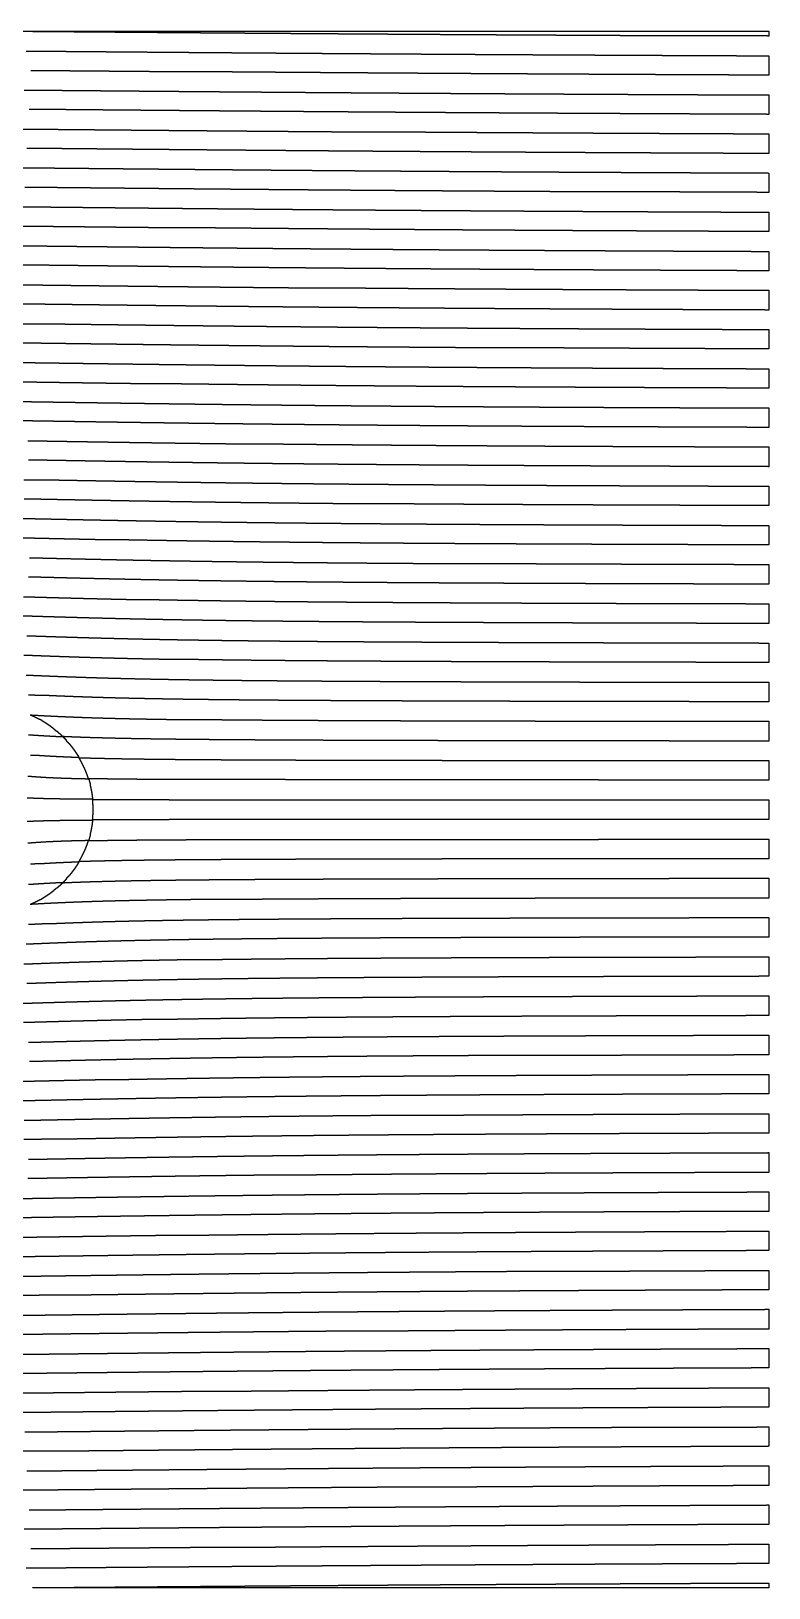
# Model space of a CAD drawing. Extents: x 600 to 5400, y 600 to 5400.
# Drawn here: x 3126 to 5400, y 600 to 5400 of the extents above; entities that cross this region are included whole.
import ezdxf

# ---------------------------------------------------------------- set-up
doc = ezdxf.new("R2010")
doc.units = 0
doc.layers.add('LG_11_W500_ZP600_INV_LG', color=5, linetype='CONTINUOUS')

msp = doc.modelspace()

# ---------------------------------------------------------------- linework, layer by layer
at = {"layer": 'LG_11_W500_ZP600_INV_LG'}
for points in [[(3006, 5400), (5400, 5400), (5400, 5384), (5396, 5384), (5396, 5385), (5158, 5385), (5158, 5386), (4942, 5386), (4942, 5387), (4743, 5387), (4743, 5388), (4559, 5388), (4559, 5389), (4387, 5389), (4387, 5390), (4225, 5390), (4225, 5391), (4072, 5391), (4072, 5392), (3925, 5392), (3925, 5393), (3784, 5393), (3784, 5394), (3648, 5394), (3648, 5395), (3515, 5395), (3515, 5396), (3385, 5396), (3385, 5397), (3258, 5397), (3258, 5398), (3131, 5398), (3131, 5399), (3006, 5399)], [(3110, 5338), (3233, 5338), (3233, 5337), (3357, 5337), (3357, 5336), (3483, 5336), (3483, 5335), (3612, 5335), (3612, 5334), (3744, 5334), (3744, 5333), (3881, 5333), (3881, 5332), (4023, 5332), (4023, 5331), (4172, 5331), (4172, 5330), (4328, 5330), (4328, 5329), (4494, 5329), (4494, 5328), (4672, 5328), (4672, 5327), (4863, 5327), (4863, 5326), (5071, 5326), (5071, 5325), (5300, 5325), (5300, 5324), (5400, 5324), (5400, 5264), (5276, 5264), (5276, 5265), (5050, 5265), (5050, 5266), (4845, 5266), (4845, 5267), (4656, 5267), (4656, 5268), (4481, 5268), (4481, 5269), (4318, 5269), (4318, 5270), (4164, 5270), (4164, 5271), (4018, 5271), (4018, 5272), (3879, 5272), (3879, 5273), (3745, 5273), (3745, 5274), (3616, 5274), (3616, 5275), (3490, 5275), (3490, 5276), (3366, 5276), (3366, 5277), (3245, 5277), (3245, 5278), (3125, 5278)], [(3104, 5218), (3221, 5218), (3221, 5217), (3339, 5217), (3339, 5216), (3459, 5216), (3459, 5215), (3581, 5215), (3581, 5214), (3706, 5214), (3706, 5213), (3836, 5213), (3836, 5212), (3971, 5212), (3971, 5211), (4112, 5211), (4112, 5210), (4260, 5210), (4260, 5209), (4418, 5209), (4418, 5208), (4586, 5208), (4586, 5207), (4768, 5207), (4768, 5206), (4965, 5206), (4965, 5205), (5181, 5205), (5181, 5204), (5400, 5204), (5400, 5143), (5393, 5143), (5393, 5144), (5156, 5144), (5156, 5145), (4942, 5145), (4942, 5146), (4748, 5146), (4748, 5147), (4569, 5147), (4569, 5148), (4403, 5148), (4403, 5149), (4249, 5149), (4249, 5150), (4103, 5150), (4103, 5151), (3965, 5151), (3965, 5152), (3833, 5152), (3833, 5153), (3706, 5153), (3706, 5154), (3583, 5154), (3583, 5155), (3464, 5155), (3464, 5156), (3347, 5156), (3347, 5157), (3232, 5157), (3232, 5158), (3119, 5158)], [(3099, 5098), (3209, 5098), (3209, 5097), (3321, 5097), (3321, 5096), (3434, 5096), (3434, 5095), (3550, 5095), (3550, 5094), (3668, 5094), (3668, 5093), (3791, 5093), (3791, 5092), (3918, 5092), (3918, 5091), (4052, 5091), (4052, 5090), (4192, 5090), (4192, 5089), (4341, 5089), (4341, 5088), (4500, 5088), (4500, 5087), (4672, 5087), (4672, 5086), (4858, 5086), (4858, 5085), (5063, 5085), (5063, 5084), (5290, 5084), (5290, 5083), (5400, 5083), (5400, 5023), (5259, 5023), (5259, 5024), (5035, 5024), (5035, 5025), (4834, 5025), (4834, 5026), (4650, 5026), (4650, 5027), (4482, 5027), (4482, 5028), (4325, 5028), (4325, 5029), (4179, 5029), (4179, 5030), (4042, 5030), (4042, 5031), (3911, 5031), (3911, 5032), (3787, 5032), (3787, 5033), (3667, 5033), (3667, 5034), (3551, 5034), (3551, 5035), (3438, 5035), (3438, 5036), (3328, 5036), (3328, 5037), (3220, 5037), (3220, 5038), (3112, 5038)], [(3094, 4978), (3198, 4978), (3198, 4977), (3303, 4977), (3303, 4976), (3409, 4976), (3409, 4975), (3518, 4975), (3518, 4974), (3630, 4974), (3630, 4973), (3746, 4973), (3746, 4972), (3866, 4972), (3866, 4971), (3992, 4971), (3992, 4970), (4124, 4970), (4124, 4969), (4264, 4969), (4264, 4968), (4414, 4968), (4414, 4967), (4576, 4967), (4576, 4966), (4752, 4966), (4752, 4965), (4945, 4965), (4945, 4964), (5158, 4964), (5158, 4963), (5398, 4963), (5398, 4962), (5400, 4962), (5400, 4902), (5363, 4902), (5363, 4903), (5126, 4903), (5126, 4904), (4915, 4904), (4915, 4905), (4725, 4905), (4725, 4906), (4553, 4906), (4553, 4907), (4394, 4907), (4394, 4908), (4247, 4908), (4247, 4909), (4110, 4909), (4110, 4910), (3980, 4910), (3980, 4911), (3858, 4911), (3858, 4912), (3740, 4912), (3740, 4913), (3628, 4913), (3628, 4914), (3519, 4914), (3519, 4915), (3413, 4915), (3413, 4916), (3309, 4916), (3309, 4917), (3207, 4917), (3207, 4918), (3106, 4918)], [(3088, 4858), (3186, 4858), (3186, 4857), (3285, 4857), (3285, 4856), (3385, 4856), (3385, 4855), (3487, 4855), (3487, 4854), (3592, 4854), (3592, 4853), (3701, 4853), (3701, 4852), (3813, 4852), (3813, 4851), (3931, 4851), (3931, 4850), (4056, 4850), (4056, 4849), (4187, 4849), (4187, 4848), (4328, 4848), (4328, 4847), (4480, 4847), (4480, 4846), (4645, 4846), (4645, 4845), (4826, 4845), (4826, 4844), (5027, 4844), (5027, 4843), (5252, 4843), (5252, 4842), (5400, 4842), (5400, 4782), (5214, 4782), (5214, 4783), (4992, 4783), (4992, 4784), (4795, 4784), (4795, 4785), (4617, 4785), (4617, 4786), (4455, 4786), (4455, 4787), (4307, 4787), (4307, 4788), (4169, 4788), (4169, 4789), (4040, 4789), (4040, 4790), (3919, 4790), (3919, 4791), (3804, 4791), (3804, 4792), (3694, 4792), (3694, 4793), (3589, 4793), (3589, 4794), (3487, 4794), (3487, 4795), (3387, 4795), (3387, 4796), (3290, 4796), (3290, 4797), (3194, 4797), (3194, 4798), (3099, 4798)], [(3083, 4738), (3174, 4738), (3174, 4737), (3266, 4737), (3266, 4736), (3360, 4736), (3360, 4735), (3456, 4735), (3456, 4734), (3554, 4734), (3554, 4733), (3655, 4733), (3655, 4732), (3761, 4732), (3761, 4731), (3871, 4731), (3871, 4730), (3987, 4730), (3987, 4729), (4111, 4729), (4111, 4728), (4242, 4728), (4242, 4727), (4384, 4727), (4384, 4726), (4538, 4726), (4538, 4725), (4708, 4725), (4708, 4724), (4895, 4724), (4895, 4723), (5106, 4723), (5106, 4722), (5345, 4722), (5345, 4721), (5400, 4721), (5400, 4661), (5301, 4661), (5301, 4662), (5066, 4662), (5066, 4663), (4859, 4663), (4859, 4664), (4675, 4664), (4675, 4665), (4509, 4665), (4509, 4666), (4358, 4666), (4358, 4667), (4219, 4667), (4219, 4668), (4091, 4668), (4091, 4669), (3971, 4669), (3971, 4670), (3858, 4670), (3858, 4671), (3750, 4671), (3750, 4672), (3648, 4672), (3648, 4673), (3549, 4673), (3549, 4674), (3454, 4674), (3454, 4675), (3361, 4675), (3361, 4676), (3271, 4676), (3271, 4677), (3181, 4677), (3181, 4678), (3093, 4678)], [(3077, 4618), (3162, 4618), (3162, 4617), (3248, 4617), (3248, 4616), (3335, 4616), (3335, 4615), (3424, 4615), (3424, 4614), (3516, 4614), (3516, 4613), (3610, 4613), (3610, 4612), (3708, 4612), (3708, 4611), (3811, 4611), (3811, 4610), (3919, 4610), (3919, 4609), (4034, 4609), (4034, 4608), (4156, 4608), (4156, 4607), (4288, 4607), (4288, 4606), (4432, 4606), (4432, 4605), (4589, 4605), (4589, 4604), (4764, 4604), (4764, 4603), (4960, 4603), (4960, 4602), (5182, 4602), (5182, 4601), (5400, 4601), (5400, 4540), (5388, 4540), (5388, 4541), (5135, 4541), (5135, 4542), (4917, 4542), (4917, 4543), (4725, 4543), (4725, 4544), (4554, 4544), (4554, 4545), (4400, 4545), (4400, 4546), (4260, 4546), (4260, 4547), (4132, 4547), (4132, 4548), (4013, 4548), (4013, 4549), (3901, 4549), (3901, 4550), (3796, 4550), (3796, 4551), (3697, 4551), (3697, 4552), (3602, 4552), (3602, 4553), (3510, 4553), (3510, 4554), (3422, 4554), (3422, 4555), (3336, 4555), (3336, 4556), (3252, 4556), (3252, 4557), (3169, 4557), (3169, 4558), (3087, 4558)], [(3072, 4498), (3150, 4498), (3150, 4497), (3230, 4497), (3230, 4496), (3311, 4496), (3311, 4495), (3393, 4495), (3393, 4494), (3478, 4494), (3478, 4493), (3565, 4493), (3565, 4492), (3656, 4492), (3656, 4491), (3751, 4491), (3751, 4490), (3851, 4490), (3851, 4489), (3957, 4489), (3957, 4488), (4070, 4488), (4070, 4487), (4192, 4487), (4192, 4486), (4325, 4486), (4325, 4485), (4471, 4485), (4471, 4484), (4632, 4484), (4632, 4483), (4813, 4483), (4813, 4482), (5019, 4482), (5019, 4481), (5256, 4481), (5256, 4480), (5400, 4480), (5400, 4420), (5203, 4420), (5203, 4421), (4970, 4421), (4970, 4422), (4768, 4422), (4768, 4423), (4591, 4423), (4591, 4424), (4434, 4424), (4434, 4425), (4292, 4425), (4292, 4426), (4163, 4426), (4163, 4427), (4044, 4427), (4044, 4428), (3934, 4428), (3934, 4429), (3832, 4429), (3832, 4430), (3735, 4430), (3735, 4431), (3643, 4431), (3643, 4432), (3555, 4432), (3555, 4433), (3471, 4433), (3471, 4434), (3389, 4434), (3389, 4435), (3310, 4435), (3310, 4436), (3232, 4436), (3232, 4437), (3156, 4437), (3156, 4438), (3080, 4438)], [(3066, 4378), (3138, 4378), (3138, 4377), (3212, 4377), (3212, 4376), (3286, 4376), (3286, 4375), (3362, 4375), (3362, 4374), (3439, 4374), (3439, 4373), (3520, 4373), (3520, 4372), (3603, 4372), (3603, 4371), (3691, 4371), (3691, 4370), (3783, 4370), (3783, 4369), (3880, 4369), (3880, 4368), (3984, 4368), (3984, 4367), (4096, 4367), (4096, 4366), (4218, 4366), (4218, 4365), (4352, 4365), (4352, 4364), (4500, 4364), (4500, 4363), (4667, 4363), (4667, 4362), (4856, 4362), (4856, 4361), (5074, 4361), (5074, 4360), (5330, 4360), (5330, 4359), (5400, 4359), (5400, 4299), (5268, 4299), (5268, 4300), (5017, 4300), (5017, 4301), (4804, 4301), (4804, 4302), (4619, 4302), (4619, 4303), (4457, 4303), (4457, 4304), (4313, 4304), (4313, 4305), (4183, 4305), (4183, 4306), (4065, 4306), (4065, 4307), (3957, 4307), (3957, 4308), (3856, 4308), (3856, 4309), (3762, 4309), (3762, 4310), (3673, 4310), (3673, 4311), (3589, 4311), (3589, 4312), (3509, 4312), (3509, 4313), (3432, 4313), (3432, 4314), (3357, 4314), (3357, 4315), (3284, 4315), (3284, 4316), (3213, 4316), (3213, 4317), (3143, 4317), (3143, 4318), (3074, 4318)], [(3060, 4258), (3127, 4258), (3127, 4257), (3193, 4257), (3193, 4256), (3261, 4256), (3261, 4255), (3330, 4255), (3330, 4254), (3401, 4254), (3401, 4253), (3475, 4253), (3475, 4252), (3551, 4252), (3551, 4251), (3630, 4251), (3630, 4250), (3714, 4250), (3714, 4249), (3803, 4249), (3803, 4248), (3898, 4248), (3898, 4247), (4000, 4247), (4000, 4246), (4112, 4246), (4112, 4245), (4234, 4245), (4234, 4244), (4369, 4244), (4369, 4243), (4520, 4243), (4520, 4242), (4693, 4242), (4693, 4241), (4891, 4241), (4891, 4240), (5125, 4240), (5125, 4239), (5400, 4239), (5400, 4178), (5332, 4178), (5332, 4179), (5059, 4179), (5059, 4180), (4831, 4180), (4831, 4181), (4638, 4181), (4638, 4182), (4471, 4182), (4471, 4183), (4324, 4183), (4324, 4184), (4193, 4184), (4193, 4185), (4075, 4185), (4075, 4186), (3968, 4186), (3968, 4187), (3869, 4187), (3869, 4188), (3778, 4188), (3778, 4189), (3692, 4189), (3692, 4190), (3612, 4190), (3612, 4191), (3536, 4191), (3536, 4192), (3463, 4192), (3463, 4193), (3392, 4193), (3392, 4194), (3325, 4194), (3325, 4195), (3259, 4195), (3259, 4196), (3194, 4196), (3194, 4197), (3130, 4197), (3130, 4198), (3067, 4198)], [(3115, 4137), (3175, 4137), (3175, 4136), (3236, 4136), (3236, 4135), (3299, 4135), (3299, 4134), (3363, 4134), (3363, 4133), (3429, 4133), (3429, 4132), (3498, 4132), (3498, 4131), (3570, 4131), (3570, 4130), (3646, 4130), (3646, 4129), (3726, 4129), (3726, 4128), (3812, 4128), (3812, 4127), (3904, 4127), (3904, 4126), (4005, 4126), (4005, 4125), (4115, 4125), (4115, 4124), (4237, 4124), (4237, 4123), (4374, 4123), (4374, 4122), (4530, 4122), (4530, 4121), (4709, 4121), (4709, 4120), (4919, 4120), (4919, 4119), (5171, 4119), (5171, 4118), (5400, 4118), (5400, 4057), (5397, 4057), (5397, 4058), (5095, 4058), (5095, 4059), (4850, 4059), (4850, 4060), (4646, 4060), (4646, 4061), (4472, 4061), (4472, 4062), (4322, 4062), (4322, 4063), (4190, 4063), (4190, 4064), (4072, 4064), (4072, 4065), (3966, 4065), (3966, 4066), (3870, 4066), (3870, 4067), (3782, 4067), (3782, 4068), (3700, 4068), (3700, 4069), (3623, 4069), (3623, 4070), (3550, 4070), (3550, 4071), (3482, 4071), (3482, 4072), (3416, 4072), (3416, 4073), (3353, 4073), (3353, 4074), (3292, 4074), (3292, 4075), (3233, 4075), (3233, 4076), (3175, 4076), (3175, 4077), (3117, 4077)], [(3103, 4017), (3157, 4017), (3157, 4016), (3212, 4016), (3212, 4015), (3267, 4015), (3267, 4014), (3325, 4014), (3325, 4013), (3384, 4013), (3384, 4012), (3445, 4012), (3445, 4011), (3510, 4011), (3510, 4010), (3577, 4010), (3577, 4009), (3649, 4009), (3649, 4008), (3726, 4008), (3726, 4007), (3808, 4007), (3808, 4006), (3898, 4006), (3898, 4005), (3996, 4005), (3996, 4004), (4105, 4004), (4105, 4003), (4227, 4003), (4227, 4002), (4366, 4002), (4366, 4001), (4526, 4001), (4526, 4000), (4714, 4000), (4714, 3999), (4939, 3999), (4939, 3998), (5214, 3998), (5214, 3997), (5400, 3997), (5400, 3937), (5126, 3937), (5126, 3938), (4858, 3938), (4858, 3939), (4641, 3939), (4641, 3940), (4460, 3940), (4460, 3941), (4306, 3941), (4306, 3942), (4173, 3942), (4173, 3943), (4056, 3943), (4056, 3944), (3952, 3944), (3952, 3945), (3858, 3945), (3858, 3946), (3772, 3946), (3772, 3947), (3694, 3947), (3694, 3948), (3621, 3948), (3621, 3949), (3553, 3949), (3553, 3950), (3489, 3950), (3489, 3951), (3428, 3951), (3428, 3952), (3370, 3952), (3370, 3953), (3314, 3953), (3314, 3954), (3260, 3954), (3260, 3955), (3207, 3955), (3207, 3956), (3155, 3956), (3155, 3957), (3104, 3957)], [(3091, 3897), (3138, 3897), (3138, 3896), (3187, 3896), (3187, 3895), (3236, 3895), (3236, 3894), (3286, 3894), (3286, 3893), (3339, 3893), (3339, 3892), (3393, 3892), (3393, 3891), (3449, 3891), (3449, 3890), (3509, 3890), (3509, 3889), (3572, 3889), (3572, 3888), (3639, 3888), (3639, 3887), (3712, 3887), (3712, 3886), (3791, 3886), (3791, 3885), (3877, 3885), (3877, 3884), (3973, 3884), (3973, 3883), (4081, 3883), (4081, 3882), (4203, 3882), (4203, 3881), (4344, 3881), (4344, 3880), (4509, 3880), (4509, 3879), (4706, 3879), (4706, 3878), (4949, 3878), (4949, 3877), (5254, 3877), (5254, 3876), (5400, 3876), (5400, 3816), (5150, 3816), (5150, 3817), (4854, 3817), (4854, 3818), (4621, 3818), (4621, 3819), (4432, 3819), (4432, 3820), (4274, 3820), (4274, 3821), (4140, 3821), (4140, 3822), (4024, 3822), (4024, 3823), (3922, 3823), (3922, 3824), (3831, 3824), (3831, 3825), (3749, 3825), (3749, 3826), (3675, 3826), (3675, 3827), (3606, 3827), (3606, 3828), (3543, 3828), (3543, 3829), (3483, 3829), (3483, 3830), (3427, 3830), (3427, 3831), (3374, 3831), (3374, 3832), (3323, 3832), (3323, 3833), (3275, 3833), (3275, 3834), (3227, 3834), (3227, 3835), (3181, 3835), (3181, 3836), (3136, 3836), (3136, 3837), (3091, 3837)], [(3120, 3776), (3162, 3776), (3162, 3775), (3204, 3775), (3204, 3774), (3248, 3774), (3248, 3773), (3293, 3773), (3293, 3772), (3340, 3772), (3340, 3771), (3389, 3771), (3389, 3770), (3440, 3770), (3440, 3769), (3495, 3769), (3495, 3768), (3553, 3768), (3553, 3767), (3616, 3767), (3616, 3766), (3684, 3766), (3684, 3765), (3759, 3765), (3759, 3764), (3841, 3764), (3841, 3763), (3934, 3763), (3934, 3762), (4039, 3762), (4039, 3761), (4161, 3761), (4161, 3760), (4303, 3760), (4303, 3759), (4474, 3759), (4474, 3758), (4683, 3758), (4683, 3757), (4946, 3757), (4946, 3756), (5292, 3756), (5292, 3755), (5400, 3755), (5400, 3695), (5168, 3695), (5168, 3696), (4835, 3696), (4835, 3697), (4583, 3697), (4583, 3698), (4384, 3698), (4384, 3699), (4223, 3699), (4223, 3700), (4088, 3700), (4088, 3701), (3974, 3701), (3974, 3702), (3875, 3702), (3875, 3703), (3788, 3703), (3788, 3704), (3710, 3704), (3710, 3705), (3641, 3705), (3641, 3706), (3577, 3706), (3577, 3707), (3519, 3707), (3519, 3708), (3464, 3708), (3464, 3709), (3414, 3709), (3414, 3710), (3366, 3710), (3366, 3711), (3320, 3711), (3320, 3712), (3277, 3712), (3277, 3713), (3235, 3713), (3235, 3714), (3195, 3714), (3195, 3715), (3155, 3715), (3155, 3716), (3117, 3716)], [(3102, 3656), (3137, 3656), (3137, 3655), (3173, 3655), (3173, 3654), (3210, 3654), (3210, 3653), (3248, 3653), (3248, 3652), (3287, 3652), (3287, 3651), (3329, 3651), (3329, 3650), (3372, 3650), (3372, 3649), (3418, 3649), (3418, 3648), (3467, 3648), (3467, 3647), (3520, 3647), (3520, 3646), (3577, 3646), (3577, 3645), (3640, 3645), (3640, 3644), (3709, 3644), (3709, 3643), (3787, 3643), (3787, 3642), (3876, 3642), (3876, 3641), (3978, 3641), (3978, 3640), (4098, 3640), (4098, 3639), (4241, 3639), (4241, 3638), (4417, 3638), (4417, 3637), (4638, 3637), (4638, 3636), (4929, 3636), (4929, 3635), (5329, 3635), (5329, 3634), (5400, 3634), (5400, 3574), (5177, 3574), (5177, 3575), (4795, 3575), (4795, 3576), (4520, 3576), (4520, 3577), (4311, 3577), (4311, 3578), (4147, 3578), (4147, 3579), (4013, 3579), (4013, 3580), (3902, 3580), (3902, 3581), (3807, 3581), (3807, 3582), (3726, 3582), (3726, 3583), (3654, 3583), (3654, 3584), (3590, 3584), (3590, 3585), (3532, 3585), (3532, 3586), (3479, 3586), (3479, 3587), (3431, 3587), (3431, 3588), (3386, 3588), (3386, 3589), (3344, 3589), (3344, 3590), (3304, 3590), (3304, 3591), (3267, 3591), (3267, 3592), (3231, 3592), (3231, 3593), (3196, 3593), (3196, 3594), (3162, 3594), (3162, 3595), (3129, 3595), (3129, 3596), (3097, 3596)], [(3112, 3535), (3141, 3535), (3141, 3534), (3171, 3534), (3171, 3533), (3202, 3533), (3202, 3532), (3235, 3532), (3235, 3531), (3268, 3531), (3268, 3530), (3303, 3530), (3303, 3529), (3341, 3529), (3341, 3528), (3381, 3528), (3381, 3527), (3424, 3527), (3424, 3526), (3470, 3526), (3470, 3525), (3521, 3525), (3521, 3524), (3577, 3524), (3577, 3523), (3641, 3523), (3641, 3522), (3713, 3522), (3713, 3521), (3795, 3521), (3795, 3520), (3892, 3520), (3892, 3519), (4008, 3519), (4008, 3518), (4151, 3518), (4151, 3517), (4330, 3517), (4330, 3516), (4566, 3516), (4566, 3515), (4890, 3515), (4890, 3514), (5369, 3514), (5369, 3513), (5400, 3513), (5400, 3453), (5175, 3453), (5175, 3454), (4723, 3454), (4723, 3455), (4421, 3455), (4421, 3456), (4204, 3456), (4204, 3457), (4039, 3457), (4039, 3458), (3909, 3458), (3909, 3459), (3804, 3459), (3804, 3460), (3716, 3460), (3716, 3461), (3641, 3461), (3641, 3462), (3576, 3462), (3576, 3463), (3520, 3463), (3520, 3464), (3469, 3464), (3469, 3465), (3423, 3465), (3423, 3466), (3381, 3466), (3381, 3467), (3343, 3467), (3343, 3468), (3307, 3468), (3307, 3469), (3274, 3469), (3274, 3470), (3243, 3470), (3243, 3471), (3213, 3471), (3213, 3472), (3184, 3472), (3184, 3473), (3156, 3473), (3156, 3474), (3130, 3474), (3130, 3475), (3103, 3475)], [(3110, 3414), (3133, 3414), (3133, 3413), (3157, 3413), (3157, 3412), (3182, 3412), (3182, 3411), (3208, 3411), (3208, 3410), (3235, 3410), (3235, 3409), (3264, 3409), (3264, 3408), (3294, 3408), (3294, 3407), (3327, 3407), (3327, 3406), (3363, 3406), (3363, 3405), (3402, 3405), (3402, 3404), (3445, 3404), (3445, 3403), (3494, 3403), (3494, 3402), (3549, 3402), (3549, 3401), (3612, 3401), (3612, 3400), (3687, 3400), (3687, 3399), (3775, 3399), (3775, 3398), (3884, 3398), (3884, 3397), (4022, 3397), (4022, 3396), (4202, 3396), (4202, 3395), (4450, 3395), (4450, 3394), (4817, 3394), (4817, 3393), (5400, 3393), (5400, 3332), (5154, 3332), (5154, 3333), (4601, 3333), (4601, 3334), (4269, 3334), (4269, 3335), (4048, 3335), (4048, 3336), (3888, 3336), (3888, 3337), (3767, 3337), (3767, 3338), (3672, 3338), (3672, 3339), (3594, 3339), (3594, 3340), (3530, 3340), (3530, 3341), (3475, 3341), (3475, 3342), (3427, 3342), (3427, 3343), (3385, 3343), (3385, 3344), (3348, 3344), (3348, 3345), (3314, 3345), (3314, 3346), (3284, 3346), (3284, 3347), (3255, 3347), (3255, 3348), (3229, 3348), (3229, 3349), (3204, 3349), (3204, 3350), (3181, 3350), (3181, 3351), (3159, 3351), (3159, 3352), (3137, 3352), (3137, 3353), (3117, 3353)], [(3117, 3230), (3132, 3230), (3132, 3229), (3148, 3229), (3148, 3228), (3165, 3228), (3165, 3227), (3183, 3227), (3183, 3226), (3202, 3226), (3202, 3225), (3222, 3225), (3222, 3226), (3221, 3226), (3221, 3227), (3220, 3227), (3220, 3228), (3219, 3228), (3219, 3229), (3218, 3229), (3218, 3230), (3217, 3230), (3217, 3231), (3216, 3231), (3216, 3232), (3215, 3232), (3215, 3233), (3213, 3233), (3213, 3234), (3212, 3234), (3212, 3235), (3211, 3235), (3211, 3236), (3210, 3236), (3210, 3237), (3209, 3237), (3209, 3238), (3208, 3238), (3208, 3239), (3207, 3239), (3207, 3240), (3206, 3240), (3206, 3241), (3204, 3241), (3204, 3242), (3203, 3242), (3203, 3243), (3202, 3243), (3202, 3244), (3201, 3244), (3201, 3245), (3199, 3245), (3199, 3246), (3198, 3246), (3198, 3247), (3197, 3247), (3197, 3248), (3196, 3248), (3196, 3249), (3194, 3249), (3194, 3250), (3193, 3250), (3193, 3251), (3192, 3251), (3192, 3252), (3190, 3252), (3190, 3253), (3189, 3253), (3189, 3254), (3188, 3254), (3188, 3255), (3186, 3255), (3186, 3256), (3185, 3256), (3185, 3257), (3184, 3257), (3184, 3258), (3182, 3258), (3182, 3259), (3181, 3259), (3181, 3260), (3179, 3260), (3179, 3261), (3178, 3261), (3178, 3262), (3176, 3262), (3176, 3263), (3175, 3263), (3175, 3264), (3173, 3264), (3173, 3265), (3172, 3265), (3172, 3266), (3170, 3266), (3170, 3267), (3169, 3267), (3169, 3268), (3167, 3268), (3167, 3269), (3165, 3269), (3165, 3270), (3164, 3270), (3164, 3271), (3162, 3271), (3162, 3272), (3160, 3272), (3160, 3273), (3159, 3273), (3159, 3274), (3157, 3274), (3157, 3275), (3155, 3275), (3155, 3276), (3153, 3276), (3153, 3277), (3152, 3277), (3152, 3278), (3150, 3278), (3150, 3279), (3148, 3279), (3148, 3280), (3146, 3280), (3146, 3281), (3144, 3281), (3144, 3282), (3142, 3282), (3142, 3283), (3140, 3283), (3140, 3284), (3138, 3284), (3138, 3285), (3136, 3285), (3136, 3286), (3134, 3286), (3134, 3287), (3132, 3287), (3132, 3288), (3129, 3288), (3129, 3289), (3127, 3289), (3127, 3290), (3125, 3290)], [(3122, 3292), (3129, 3292), (3129, 3291), (3147, 3291), (3147, 3290), (3166, 3290), (3166, 3289), (3186, 3289), (3186, 3288), (3208, 3288), (3208, 3287), (3231, 3287), (3231, 3286), (3256, 3286), (3256, 3285), (3283, 3285), (3283, 3284), (3313, 3284), (3313, 3283), (3347, 3283), (3347, 3282), (3385, 3282), (3385, 3281), (3429, 3281), (3429, 3280), (3481, 3280), (3481, 3279), (3543, 3279), (3543, 3278), (3618, 3278), (3618, 3277), (3713, 3277), (3713, 3276), (3838, 3276), (3838, 3275), (4010, 3275), (4010, 3274), (4264, 3274), (4264, 3273), (4679, 3273), (4679, 3272), (5400, 3272), (5400, 3211), (5093, 3211), (5093, 3212), (4379, 3212), (4379, 3213), (4026, 3213), (4026, 3214), (3815, 3214), (3815, 3215), (3674, 3215), (3674, 3216), (3572, 3216), (3572, 3217), (3495, 3217), (3495, 3218), (3434, 3218), (3434, 3219), (3385, 3219), (3385, 3220), (3344, 3220), (3344, 3221), (3308, 3221), (3308, 3222), (3278, 3222), (3278, 3223), (3251, 3223), (3251, 3224), (3227, 3224), (3227, 3225), (3223, 3225), (3223, 3224), (3224, 3224), (3224, 3223), (3225, 3223), (3225, 3222), (3226, 3222), (3226, 3221), (3227, 3221), (3227, 3220), (3228, 3220), (3228, 3219), (3229, 3219), (3229, 3218), (3230, 3218), (3230, 3217), (3231, 3217), (3231, 3216), (3232, 3216), (3232, 3215), (3233, 3215), (3233, 3214), (3234, 3214), (3234, 3212), (3235, 3212), (3235, 3211), (3236, 3211), (3236, 3210), (3237, 3210), (3237, 3209), (3238, 3209), (3238, 3208), (3239, 3208), (3239, 3207), (3240, 3207), (3240, 3206), (3241, 3206), (3241, 3205), (3242, 3205), (3242, 3203), (3243, 3203), (3243, 3202), (3244, 3202), (3244, 3201), (3245, 3201), (3245, 3200), (3246, 3200), (3246, 3198), (3247, 3198), (3247, 3197), (3248, 3197), (3248, 3196), (3249, 3196), (3249, 3195), (3250, 3195), (3250, 3193), (3251, 3193), (3251, 3192), (3252, 3192), (3252, 3191), (3253, 3191), (3253, 3189), (3254, 3189), (3254, 3188), (3255, 3188), (3255, 3187), (3256, 3187), (3256, 3185), (3257, 3185), (3257, 3184), (3258, 3184), (3258, 3183), (3259, 3183), (3259, 3181), (3260, 3181), (3260, 3180), (3261, 3180), (3261, 3178), (3262, 3178), (3262, 3177), (3263, 3177), (3263, 3175), (3264, 3175), (3264, 3174), (3265, 3174), (3265, 3172), (3266, 3172), (3266, 3171), (3267, 3171), (3267, 3169), (3268, 3169), (3268, 3168), (3269, 3168), (3269, 3166), (3270, 3166), (3270, 3164), (3271, 3164), (3271, 3163), (3272, 3163), (3272, 3161), (3273, 3161), (3273, 3160), (3250, 3160), (3250, 3161), (3225, 3161), (3225, 3162), (3203, 3162), (3203, 3163), (3184, 3163), (3184, 3164), (3167, 3164), (3167, 3165), (3151, 3165), (3151, 3166), (3137, 3166), (3137, 3167), (3124, 3167)], [(3115, 3103), (3127, 3103), (3127, 3102), (3140, 3102), (3140, 3101), (3155, 3101), (3155, 3100), (3172, 3100), (3172, 3099), (3193, 3099), (3193, 3098), (3218, 3098), (3218, 3097), (3250, 3097), (3250, 3096), (3292, 3096), (3292, 3095), (3302, 3095), (3302, 3094), (3303, 3094), (3303, 3091), (3304, 3091), (3304, 3087), (3305, 3087), (3305, 3084), (3306, 3084), (3306, 3080), (3307, 3080), (3307, 3076), (3308, 3076), (3308, 3072), (3309, 3072), (3309, 3068), (3310, 3068), (3310, 3063), (3311, 3063), (3311, 3058), (3312, 3058), (3312, 3052), (3313, 3052), (3313, 3046), (3314, 3046), (3314, 3038), (3315, 3038), (3315, 3032), (3214, 3032), (3214, 3033), (3164, 3033), (3164, 3034), (3133, 3034), (3133, 3035), (3113, 3035)], [(3113, 2964), (3133, 2964), (3133, 2965), (3164, 2965), (3164, 2966), (3214, 2966), (3214, 2967), (3315, 2967), (3315, 2961), (3314, 2961), (3314, 2953), (3313, 2953), (3313, 2947), (3312, 2947), (3312, 2941), (3311, 2941), (3311, 2936), (3310, 2936), (3310, 2931), (3309, 2931), (3309, 2927), (3308, 2927), (3308, 2923), (3307, 2923), (3307, 2919), (3306, 2919), (3306, 2915), (3305, 2915), (3305, 2912), (3304, 2912), (3304, 2908), (3303, 2908), (3303, 2905), (3302, 2905), (3302, 2904), (3292, 2904), (3292, 2903), (3250, 2903), (3250, 2902), (3218, 2902), (3218, 2901), (3193, 2901), (3193, 2900), (3172, 2900), (3172, 2899), (3155, 2899), (3155, 2898), (3140, 2898), (3140, 2897), (3127, 2897), (3127, 2896), (3115, 2896)], [(3124, 2832), (3137, 2832), (3137, 2833), (3151, 2833), (3151, 2834), (3167, 2834), (3167, 2835), (3184, 2835), (3184, 2836), (3203, 2836), (3203, 2837), (3225, 2837), (3225, 2838), (3250, 2838), (3250, 2839), (3273, 2839), (3273, 2838), (3272, 2838), (3272, 2836), (3271, 2836), (3271, 2835), (3270, 2835), (3270, 2833), (3269, 2833), (3269, 2831), (3268, 2831), (3268, 2830), (3267, 2830), (3267, 2828), (3266, 2828), (3266, 2827), (3265, 2827), (3265, 2825), (3264, 2825), (3264, 2824), (3263, 2824), (3263, 2822), (3262, 2822), (3262, 2821), (3261, 2821), (3261, 2819), (3260, 2819), (3260, 2818), (3259, 2818), (3259, 2816), (3258, 2816), (3258, 2815), (3257, 2815), (3257, 2814), (3256, 2814), (3256, 2812), (3255, 2812), (3255, 2811), (3254, 2811), (3254, 2810), (3253, 2810), (3253, 2808), (3252, 2808), (3252, 2807), (3251, 2807), (3251, 2806), (3250, 2806), (3250, 2804), (3249, 2804), (3249, 2803), (3248, 2803), (3248, 2802), (3247, 2802), (3247, 2801), (3246, 2801), (3246, 2799), (3245, 2799), (3245, 2798), (3244, 2798), (3244, 2797), (3243, 2797), (3243, 2796), (3242, 2796), (3242, 2794), (3241, 2794), (3241, 2793), (3240, 2793), (3240, 2792), (3239, 2792), (3239, 2791), (3238, 2791), (3238, 2790), (3237, 2790), (3237, 2789), (3236, 2789), (3236, 2788), (3235, 2788), (3235, 2787), (3234, 2787), (3234, 2785), (3233, 2785), (3233, 2784), (3232, 2784), (3232, 2783), (3231, 2783), (3231, 2782), (3230, 2782), (3230, 2781), (3229, 2781), (3229, 2780), (3228, 2780), (3228, 2779), (3227, 2779), (3227, 2778), (3226, 2778), (3226, 2777), (3225, 2777), (3225, 2776), (3224, 2776), (3224, 2775), (3223, 2775), (3223, 2774), (3227, 2774), (3227, 2775), (3251, 2775), (3251, 2776), (3278, 2776), (3278, 2777), (3308, 2777), (3308, 2778), (3344, 2778), (3344, 2779), (3385, 2779), (3385, 2780), (3434, 2780), (3434, 2781), (3495, 2781), (3495, 2782), (3572, 2782), (3572, 2783), (3674, 2783), (3674, 2784), (3815, 2784), (3815, 2785), (4026, 2785), (4026, 2786), (4379, 2786), (4379, 2787), (5093, 2787), (5093, 2788), (5400, 2788), (5400, 2727), (4679, 2727), (4679, 2726), (4264, 2726), (4264, 2725), (4010, 2725), (4010, 2724), (3838, 2724), (3838, 2723), (3713, 2723), (3713, 2722), (3618, 2722), (3618, 2721), (3543, 2721), (3543, 2720), (3481, 2720), (3481, 2719), (3429, 2719), (3429, 2718), (3385, 2718), (3385, 2717), (3347, 2717), (3347, 2716), (3313, 2716), (3313, 2715), (3283, 2715), (3283, 2714), (3256, 2714), (3256, 2713), (3231, 2713), (3231, 2712), (3208, 2712), (3208, 2711), (3186, 2711), (3186, 2710), (3166, 2710), (3166, 2709), (3147, 2709), (3147, 2708), (3129, 2708), (3129, 2707), (3122, 2707)], [(3125, 2709), (3127, 2709), (3127, 2710), (3129, 2710), (3129, 2711), (3132, 2711), (3132, 2712), (3134, 2712), (3134, 2713), (3136, 2713), (3136, 2714), (3138, 2714), (3138, 2715), (3140, 2715), (3140, 2716), (3142, 2716), (3142, 2717), (3144, 2717), (3144, 2718), (3146, 2718), (3146, 2719), (3148, 2719), (3148, 2720), (3150, 2720), (3150, 2721), (3152, 2721), (3152, 2722), (3153, 2722), (3153, 2723), (3155, 2723), (3155, 2724), (3157, 2724), (3157, 2725), (3159, 2725), (3159, 2726), (3160, 2726), (3160, 2727), (3162, 2727), (3162, 2728), (3164, 2728), (3164, 2729), (3165, 2729), (3165, 2730), (3167, 2730), (3167, 2731), (3169, 2731), (3169, 2732), (3170, 2732), (3170, 2733), (3172, 2733), (3172, 2734), (3173, 2734), (3173, 2735), (3175, 2735), (3175, 2736), (3176, 2736), (3176, 2737), (3178, 2737), (3178, 2738), (3179, 2738), (3179, 2739), (3181, 2739), (3181, 2740), (3182, 2740), (3182, 2741), (3184, 2741), (3184, 2742), (3185, 2742), (3185, 2743), (3186, 2743), (3186, 2744), (3188, 2744), (3188, 2745), (3189, 2745), (3189, 2746), (3190, 2746), (3190, 2747), (3192, 2747), (3192, 2748), (3193, 2748), (3193, 2749), (3194, 2749), (3194, 2750), (3196, 2750), (3196, 2751), (3197, 2751), (3197, 2752), (3198, 2752), (3198, 2753), (3199, 2753), (3199, 2754), (3201, 2754), (3201, 2755), (3202, 2755), (3202, 2756), (3203, 2756), (3203, 2757), (3204, 2757), (3204, 2758), (3206, 2758), (3206, 2759), (3207, 2759), (3207, 2760), (3208, 2760), (3208, 2761), (3209, 2761), (3209, 2762), (3210, 2762), (3210, 2763), (3211, 2763), (3211, 2764), (3212, 2764), (3212, 2765), (3213, 2765), (3213, 2766), (3215, 2766), (3215, 2767), (3216, 2767), (3216, 2768), (3217, 2768), (3217, 2769), (3218, 2769), (3218, 2770), (3219, 2770), (3219, 2771), (3220, 2771), (3220, 2772), (3221, 2772), (3221, 2773), (3222, 2773), (3222, 2774), (3202, 2774), (3202, 2773), (3183, 2773), (3183, 2772), (3165, 2772), (3165, 2771), (3148, 2771), (3148, 2770), (3132, 2770), (3132, 2769), (3117, 2769)], [(3117, 2646), (3137, 2646), (3137, 2647), (3159, 2647), (3159, 2648), (3181, 2648), (3181, 2649), (3204, 2649), (3204, 2650), (3229, 2650), (3229, 2651), (3255, 2651), (3255, 2652), (3284, 2652), (3284, 2653), (3314, 2653), (3314, 2654), (3348, 2654), (3348, 2655), (3385, 2655), (3385, 2656), (3427, 2656), (3427, 2657), (3475, 2657), (3475, 2658), (3530, 2658), (3530, 2659), (3594, 2659), (3594, 2660), (3672, 2660), (3672, 2661), (3767, 2661), (3767, 2662), (3888, 2662), (3888, 2663), (4048, 2663), (4048, 2664), (4269, 2664), (4269, 2665), (4601, 2665), (4601, 2666), (5154, 2666), (5154, 2667), (5400, 2667), (5400, 2606), (4817, 2606), (4817, 2605), (4450, 2605), (4450, 2604), (4202, 2604), (4202, 2603), (4022, 2603), (4022, 2602), (3884, 2602), (3884, 2601), (3775, 2601), (3775, 2600), (3687, 2600), (3687, 2599), (3612, 2599), (3612, 2598), (3549, 2598), (3549, 2597), (3494, 2597), (3494, 2596), (3445, 2596), (3445, 2595), (3402, 2595), (3402, 2594), (3363, 2594), (3363, 2593), (3327, 2593), (3327, 2592), (3294, 2592), (3294, 2591), (3264, 2591), (3264, 2590), (3235, 2590), (3235, 2589), (3208, 2589), (3208, 2588), (3182, 2588), (3182, 2587), (3157, 2587), (3157, 2586), (3133, 2586), (3133, 2585), (3110, 2585)], [(3103, 2524), (3130, 2524), (3130, 2525), (3156, 2525), (3156, 2526), (3184, 2526), (3184, 2527), (3213, 2527), (3213, 2528), (3243, 2528), (3243, 2529), (3274, 2529), (3274, 2530), (3307, 2530), (3307, 2531), (3343, 2531), (3343, 2532), (3381, 2532), (3381, 2533), (3423, 2533), (3423, 2534), (3469, 2534), (3469, 2535), (3520, 2535), (3520, 2536), (3576, 2536), (3576, 2537), (3641, 2537), (3641, 2538), (3716, 2538), (3716, 2539), (3804, 2539), (3804, 2540), (3909, 2540), (3909, 2541), (4039, 2541), (4039, 2542), (4204, 2542), (4204, 2543), (4421, 2543), (4421, 2544), (4723, 2544), (4723, 2545), (5175, 2545), (5175, 2546), (5400, 2546), (5400, 2486), (5369, 2486), (5369, 2485), (4890, 2485), (4890, 2484), (4566, 2484), (4566, 2483), (4330, 2483), (4330, 2482), (4151, 2482), (4151, 2481), (4008, 2481), (4008, 2480), (3892, 2480), (3892, 2479), (3795, 2479), (3795, 2478), (3713, 2478), (3713, 2477), (3641, 2477), (3641, 2476), (3577, 2476), (3577, 2475), (3521, 2475), (3521, 2474), (3470, 2474), (3470, 2473), (3424, 2473), (3424, 2472), (3381, 2472), (3381, 2471), (3341, 2471), (3341, 2470), (3303, 2470), (3303, 2469), (3268, 2469), (3268, 2468), (3235, 2468), (3235, 2467), (3202, 2467), (3202, 2466), (3171, 2466), (3171, 2465), (3141, 2465), (3141, 2464), (3112, 2464)], [(3097, 2403), (3129, 2403), (3129, 2404), (3162, 2404), (3162, 2405), (3196, 2405), (3196, 2406), (3231, 2406), (3231, 2407), (3267, 2407), (3267, 2408), (3304, 2408), (3304, 2409), (3344, 2409), (3344, 2410), (3386, 2410), (3386, 2411), (3431, 2411), (3431, 2412), (3479, 2412), (3479, 2413), (3532, 2413), (3532, 2414), (3590, 2414), (3590, 2415), (3654, 2415), (3654, 2416), (3726, 2416), (3726, 2417), (3807, 2417), (3807, 2418), (3902, 2418), (3902, 2419), (4013, 2419), (4013, 2420), (4147, 2420), (4147, 2421), (4311, 2421), (4311, 2422), (4520, 2422), (4520, 2423), (4795, 2423), (4795, 2424), (5177, 2424), (5177, 2425), (5400, 2425), (5400, 2365), (5329, 2365), (5329, 2364), (4929, 2364), (4929, 2363), (4638, 2363), (4638, 2362), (4417, 2362), (4417, 2361), (4241, 2361), (4241, 2360), (4098, 2360), (4098, 2359), (3978, 2359), (3978, 2358), (3876, 2358), (3876, 2357), (3787, 2357), (3787, 2356), (3709, 2356), (3709, 2355), (3640, 2355), (3640, 2354), (3577, 2354), (3577, 2353), (3520, 2353), (3520, 2352), (3467, 2352), (3467, 2351), (3418, 2351), (3418, 2350), (3372, 2350), (3372, 2349), (3329, 2349), (3329, 2348), (3287, 2348), (3287, 2347), (3248, 2347), (3248, 2346), (3210, 2346), (3210, 2345), (3173, 2345), (3173, 2344), (3137, 2344), (3137, 2343), (3102, 2343)], [(3117, 2283), (3155, 2283), (3155, 2284), (3195, 2284), (3195, 2285), (3235, 2285), (3235, 2286), (3277, 2286), (3277, 2287), (3320, 2287), (3320, 2288), (3366, 2288), (3366, 2289), (3414, 2289), (3414, 2290), (3464, 2290), (3464, 2291), (3519, 2291), (3519, 2292), (3577, 2292), (3577, 2293), (3641, 2293), (3641, 2294), (3710, 2294), (3710, 2295), (3788, 2295), (3788, 2296), (3875, 2296), (3875, 2297), (3974, 2297), (3974, 2298), (4088, 2298), (4088, 2299), (4223, 2299), (4223, 2300), (4384, 2300), (4384, 2301), (4583, 2301), (4583, 2302), (4835, 2302), (4835, 2303), (5168, 2303), (5168, 2304), (5400, 2304), (5400, 2244), (5292, 2244), (5292, 2243), (4946, 2243), (4946, 2242), (4683, 2242), (4683, 2241), (4474, 2241), (4474, 2240), (4303, 2240), (4303, 2239), (4161, 2239), (4161, 2238), (4039, 2238), (4039, 2237), (3934, 2237), (3934, 2236), (3841, 2236), (3841, 2235), (3759, 2235), (3759, 2234), (3684, 2234), (3684, 2233), (3616, 2233), (3616, 2232), (3553, 2232), (3553, 2231), (3495, 2231), (3495, 2230), (3440, 2230), (3440, 2229), (3389, 2229), (3389, 2228), (3340, 2228), (3340, 2227), (3293, 2227), (3293, 2226), (3248, 2226), (3248, 2225), (3204, 2225), (3204, 2224), (3162, 2224), (3162, 2223), (3120, 2223)], [(3091, 2162), (3136, 2162), (3136, 2163), (3181, 2163), (3181, 2164), (3227, 2164), (3227, 2165), (3275, 2165), (3275, 2166), (3323, 2166), (3323, 2167), (3374, 2167), (3374, 2168), (3427, 2168), (3427, 2169), (3483, 2169), (3483, 2170), (3543, 2170), (3543, 2171), (3606, 2171), (3606, 2172), (3675, 2172), (3675, 2173), (3749, 2173), (3749, 2174), (3831, 2174), (3831, 2175), (3922, 2175), (3922, 2176), (4024, 2176), (4024, 2177), (4140, 2177), (4140, 2178), (4274, 2178), (4274, 2179), (4432, 2179), (4432, 2180), (4621, 2180), (4621, 2181), (4854, 2181), (4854, 2182), (5150, 2182), (5150, 2183), (5400, 2183), (5400, 2123), (5254, 2123), (5254, 2122), (4949, 2122), (4949, 2121), (4706, 2121), (4706, 2120), (4509, 2120), (4509, 2119), (4344, 2119), (4344, 2118), (4203, 2118), (4203, 2117), (4081, 2117), (4081, 2116), (3973, 2116), (3973, 2115), (3877, 2115), (3877, 2114), (3791, 2114), (3791, 2113), (3712, 2113), (3712, 2112), (3639, 2112), (3639, 2111), (3572, 2111), (3572, 2110), (3509, 2110), (3509, 2109), (3449, 2109), (3449, 2108), (3393, 2108), (3393, 2107), (3339, 2107), (3339, 2106), (3286, 2106), (3286, 2105), (3236, 2105), (3236, 2104), (3187, 2104), (3187, 2103), (3138, 2103), (3138, 2102), (3091, 2102)], [(3104, 2042), (3155, 2042), (3155, 2043), (3207, 2043), (3207, 2044), (3260, 2044), (3260, 2045), (3314, 2045), (3314, 2046), (3370, 2046), (3370, 2047), (3428, 2047), (3428, 2048), (3489, 2048), (3489, 2049), (3553, 2049), (3553, 2050), (3621, 2050), (3621, 2051), (3694, 2051), (3694, 2052), (3772, 2052), (3772, 2053), (3858, 2053), (3858, 2054), (3952, 2054), (3952, 2055), (4056, 2055), (4056, 2056), (4173, 2056), (4173, 2057), (4306, 2057), (4306, 2058), (4460, 2058), (4460, 2059), (4641, 2059), (4641, 2060), (4858, 2060), (4858, 2061), (5126, 2061), (5126, 2062), (5400, 2062), (5400, 2002), (5214, 2002), (5214, 2001), (4939, 2001), (4939, 2000), (4714, 2000), (4714, 1999), (4526, 1999), (4526, 1998), (4366, 1998), (4366, 1997), (4227, 1997), (4227, 1996), (4105, 1996), (4105, 1995), (3996, 1995), (3996, 1994), (3898, 1994), (3898, 1993), (3808, 1993), (3808, 1992), (3726, 1992), (3726, 1991), (3649, 1991), (3649, 1990), (3577, 1990), (3577, 1989), (3510, 1989), (3510, 1988), (3445, 1988), (3445, 1987), (3384, 1987), (3384, 1986), (3325, 1986), (3325, 1985), (3267, 1985), (3267, 1984), (3212, 1984), (3212, 1983), (3157, 1983), (3157, 1982), (3103, 1982)], [(3117, 1922), (3175, 1922), (3175, 1923), (3233, 1923), (3233, 1924), (3292, 1924), (3292, 1925), (3353, 1925), (3353, 1926), (3416, 1926), (3416, 1927), (3482, 1927), (3482, 1928), (3550, 1928), (3550, 1929), (3623, 1929), (3623, 1930), (3700, 1930), (3700, 1931), (3782, 1931), (3782, 1932), (3870, 1932), (3870, 1933), (3966, 1933), (3966, 1934), (4072, 1934), (4072, 1935), (4190, 1935), (4190, 1936), (4322, 1936), (4322, 1937), (4472, 1937), (4472, 1938), (4646, 1938), (4646, 1939), (4850, 1939), (4850, 1940), (5095, 1940), (5095, 1941), (5397, 1941), (5397, 1942), (5400, 1942), (5400, 1881), (5171, 1881), (5171, 1880), (4919, 1880), (4919, 1879), (4709, 1879), (4709, 1878), (4530, 1878), (4530, 1877), (4374, 1877), (4374, 1876), (4237, 1876), (4237, 1875), (4115, 1875), (4115, 1874), (4005, 1874), (4005, 1873), (3904, 1873), (3904, 1872), (3812, 1872), (3812, 1871), (3726, 1871), (3726, 1870), (3646, 1870), (3646, 1869), (3570, 1869), (3570, 1868), (3498, 1868), (3498, 1867), (3429, 1867), (3429, 1866), (3363, 1866), (3363, 1865), (3299, 1865), (3299, 1864), (3236, 1864), (3236, 1863), (3175, 1863), (3175, 1862), (3115, 1862)], [(3067, 1801), (3130, 1801), (3130, 1802), (3194, 1802), (3194, 1803), (3259, 1803), (3259, 1804), (3325, 1804), (3325, 1805), (3392, 1805), (3392, 1806), (3463, 1806), (3463, 1807), (3536, 1807), (3536, 1808), (3612, 1808), (3612, 1809), (3692, 1809), (3692, 1810), (3778, 1810), (3778, 1811), (3869, 1811), (3869, 1812), (3968, 1812), (3968, 1813), (4075, 1813), (4075, 1814), (4193, 1814), (4193, 1815), (4324, 1815), (4324, 1816), (4471, 1816), (4471, 1817), (4638, 1817), (4638, 1818), (4831, 1818), (4831, 1819), (5059, 1819), (5059, 1820), (5332, 1820), (5332, 1821), (5400, 1821), (5400, 1760), (5125, 1760), (5125, 1759), (4891, 1759), (4891, 1758), (4693, 1758), (4693, 1757), (4520, 1757), (4520, 1756), (4369, 1756), (4369, 1755), (4234, 1755), (4234, 1754), (4112, 1754), (4112, 1753), (4000, 1753), (4000, 1752), (3898, 1752), (3898, 1751), (3803, 1751), (3803, 1750), (3714, 1750), (3714, 1749), (3630, 1749), (3630, 1748), (3551, 1748), (3551, 1747), (3475, 1747), (3475, 1746), (3401, 1746), (3401, 1745), (3330, 1745), (3330, 1744), (3261, 1744), (3261, 1743), (3193, 1743), (3193, 1742), (3127, 1742), (3127, 1741), (3060, 1741)], [(3074, 1681), (3143, 1681), (3143, 1682), (3213, 1682), (3213, 1683), (3284, 1683), (3284, 1684), (3357, 1684), (3357, 1685), (3432, 1685), (3432, 1686), (3509, 1686), (3509, 1687), (3589, 1687), (3589, 1688), (3673, 1688), (3673, 1689), (3762, 1689), (3762, 1690), (3856, 1690), (3856, 1691), (3957, 1691), (3957, 1692), (4065, 1692), (4065, 1693), (4183, 1693), (4183, 1694), (4313, 1694), (4313, 1695), (4457, 1695), (4457, 1696), (4619, 1696), (4619, 1697), (4804, 1697), (4804, 1698), (5017, 1698), (5017, 1699), (5268, 1699), (5268, 1700), (5400, 1700), (5400, 1640), (5330, 1640), (5330, 1639), (5074, 1639), (5074, 1638), (4856, 1638), (4856, 1637), (4667, 1637), (4667, 1636), (4500, 1636), (4500, 1635), (4352, 1635), (4352, 1634), (4218, 1634), (4218, 1633), (4096, 1633), (4096, 1632), (3984, 1632), (3984, 1631), (3880, 1631), (3880, 1630), (3783, 1630), (3783, 1629), (3691, 1629), (3691, 1628), (3603, 1628), (3603, 1627), (3520, 1627), (3520, 1626), (3439, 1626), (3439, 1625), (3362, 1625), (3362, 1624), (3286, 1624), (3286, 1623), (3212, 1623), (3212, 1622), (3138, 1622), (3138, 1621), (3066, 1621)], [(3080, 1561), (3156, 1561), (3156, 1562), (3232, 1562), (3232, 1563), (3310, 1563), (3310, 1564), (3389, 1564), (3389, 1565), (3471, 1565), (3471, 1566), (3555, 1566), (3555, 1567), (3643, 1567), (3643, 1568), (3735, 1568), (3735, 1569), (3832, 1569), (3832, 1570), (3934, 1570), (3934, 1571), (4044, 1571), (4044, 1572), (4163, 1572), (4163, 1573), (4292, 1573), (4292, 1574), (4434, 1574), (4434, 1575), (4591, 1575), (4591, 1576), (4768, 1576), (4768, 1577), (4970, 1577), (4970, 1578), (5203, 1578), (5203, 1579), (5400, 1579), (5400, 1519), (5256, 1519), (5256, 1518), (5019, 1518), (5019, 1517), (4813, 1517), (4813, 1516), (4632, 1516), (4632, 1515), (4471, 1515), (4471, 1514), (4325, 1514), (4325, 1513), (4192, 1513), (4192, 1512), (4070, 1512), (4070, 1511), (3957, 1511), (3957, 1510), (3851, 1510), (3851, 1509), (3751, 1509), (3751, 1508), (3656, 1508), (3656, 1507), (3565, 1507), (3565, 1506), (3478, 1506), (3478, 1505), (3393, 1505), (3393, 1504), (3311, 1504), (3311, 1503), (3230, 1503), (3230, 1502), (3150, 1502), (3150, 1501), (3072, 1501)], [(3087, 1441), (3169, 1441), (3169, 1442), (3252, 1442), (3252, 1443), (3336, 1443), (3336, 1444), (3422, 1444), (3422, 1445), (3510, 1445), (3510, 1446), (3602, 1446), (3602, 1447), (3697, 1447), (3697, 1448), (3796, 1448), (3796, 1449), (3901, 1449), (3901, 1450), (4013, 1450), (4013, 1451), (4132, 1451), (4132, 1452), (4260, 1452), (4260, 1453), (4400, 1453), (4400, 1454), (4554, 1454), (4554, 1455), (4725, 1455), (4725, 1456), (4917, 1456), (4917, 1457), (5135, 1457), (5135, 1458), (5388, 1458), (5388, 1459), (5400, 1459), (5400, 1398), (5182, 1398), (5182, 1397), (4960, 1397), (4960, 1396), (4764, 1396), (4764, 1395), (4589, 1395), (4589, 1394), (4432, 1394), (4432, 1393), (4288, 1393), (4288, 1392), (4156, 1392), (4156, 1391), (4034, 1391), (4034, 1390), (3919, 1390), (3919, 1389), (3811, 1389), (3811, 1388), (3708, 1388), (3708, 1387), (3610, 1387), (3610, 1386), (3516, 1386), (3516, 1385), (3424, 1385), (3424, 1384), (3335, 1384), (3335, 1383), (3248, 1383), (3248, 1382), (3162, 1382), (3162, 1381), (3077, 1381)], [(3093, 1321), (3181, 1321), (3181, 1322), (3271, 1322), (3271, 1323), (3361, 1323), (3361, 1324), (3454, 1324), (3454, 1325), (3549, 1325), (3549, 1326), (3648, 1326), (3648, 1327), (3750, 1327), (3750, 1328), (3858, 1328), (3858, 1329), (3971, 1329), (3971, 1330), (4091, 1330), (4091, 1331), (4219, 1331), (4219, 1332), (4358, 1332), (4358, 1333), (4509, 1333), (4509, 1334), (4675, 1334), (4675, 1335), (4859, 1335), (4859, 1336), (5066, 1336), (5066, 1337), (5301, 1337), (5301, 1338), (5400, 1338), (5400, 1278), (5345, 1278), (5345, 1277), (5106, 1277), (5106, 1276), (4895, 1276), (4895, 1275), (4708, 1275), (4708, 1274), (4538, 1274), (4538, 1273), (4384, 1273), (4384, 1272), (4242, 1272), (4242, 1271), (4111, 1271), (4111, 1270), (3987, 1270), (3987, 1269), (3871, 1269), (3871, 1268), (3761, 1268), (3761, 1267), (3655, 1267), (3655, 1266), (3554, 1266), (3554, 1265), (3456, 1265), (3456, 1264), (3360, 1264), (3360, 1263), (3266, 1263), (3266, 1262), (3174, 1262), (3174, 1261), (3083, 1261)], [(3099, 1201), (3194, 1201), (3194, 1202), (3290, 1202), (3290, 1203), (3387, 1203), (3387, 1204), (3487, 1204), (3487, 1205), (3589, 1205), (3589, 1206), (3694, 1206), (3694, 1207), (3804, 1207), (3804, 1208), (3919, 1208), (3919, 1209), (4040, 1209), (4040, 1210), (4169, 1210), (4169, 1211), (4307, 1211), (4307, 1212), (4455, 1212), (4455, 1213), (4617, 1213), (4617, 1214), (4795, 1214), (4795, 1215), (4992, 1215), (4992, 1216), (5214, 1216), (5214, 1217), (5400, 1217), (5400, 1157), (5252, 1157), (5252, 1156), (5027, 1156), (5027, 1155), (4826, 1155), (4826, 1154), (4645, 1154), (4645, 1153), (4480, 1153), (4480, 1152), (4328, 1152), (4328, 1151), (4187, 1151), (4187, 1150), (4056, 1150), (4056, 1149), (3931, 1149), (3931, 1148), (3813, 1148), (3813, 1147), (3701, 1147), (3701, 1146), (3592, 1146), (3592, 1145), (3487, 1145), (3487, 1144), (3385, 1144), (3385, 1143), (3285, 1143), (3285, 1142), (3186, 1142), (3186, 1141), (3088, 1141)], [(3106, 1081), (3207, 1081), (3207, 1082), (3309, 1082), (3309, 1083), (3413, 1083), (3413, 1084), (3519, 1084), (3519, 1085), (3628, 1085), (3628, 1086), (3740, 1086), (3740, 1087), (3858, 1087), (3858, 1088), (3980, 1088), (3980, 1089), (4110, 1089), (4110, 1090), (4247, 1090), (4247, 1091), (4394, 1091), (4394, 1092), (4553, 1092), (4553, 1093), (4725, 1093), (4725, 1094), (4915, 1094), (4915, 1095), (5126, 1095), (5126, 1096), (5363, 1096), (5363, 1097), (5400, 1097), (5400, 1037), (5398, 1037), (5398, 1036), (5158, 1036), (5158, 1035), (4945, 1035), (4945, 1034), (4752, 1034), (4752, 1033), (4576, 1033), (4576, 1032), (4414, 1032), (4414, 1031), (4264, 1031), (4264, 1030), (4124, 1030), (4124, 1029), (3992, 1029), (3992, 1028), (3866, 1028), (3866, 1027), (3746, 1027), (3746, 1026), (3630, 1026), (3630, 1025), (3518, 1025), (3518, 1024), (3409, 1024), (3409, 1023), (3303, 1023), (3303, 1022), (3198, 1022), (3198, 1021), (3094, 1021)], [(3112, 961), (3220, 961), (3220, 962), (3328, 962), (3328, 963), (3438, 963), (3438, 964), (3551, 964), (3551, 965), (3667, 965), (3667, 966), (3787, 966), (3787, 967), (3911, 967), (3911, 968), (4042, 968), (4042, 969), (4179, 969), (4179, 970), (4325, 970), (4325, 971), (4482, 971), (4482, 972), (4650, 972), (4650, 973), (4834, 973), (4834, 974), (5035, 974), (5035, 975), (5259, 975), (5259, 976), (5400, 976), (5400, 916), (5290, 916), (5290, 915), (5063, 915), (5063, 914), (4858, 914), (4858, 913), (4672, 913), (4672, 912), (4500, 912), (4500, 911), (4341, 911), (4341, 910), (4192, 910), (4192, 909), (4052, 909), (4052, 908), (3918, 908), (3918, 907), (3791, 907), (3791, 906), (3668, 906), (3668, 905), (3550, 905), (3550, 904), (3434, 904), (3434, 903), (3321, 903), (3321, 902), (3209, 902), (3209, 901), (3099, 901)], [(3119, 841), (3232, 841), (3232, 842), (3347, 842), (3347, 843), (3464, 843), (3464, 844), (3583, 844), (3583, 845), (3706, 845), (3706, 846), (3833, 846), (3833, 847), (3965, 847), (3965, 848), (4103, 848), (4103, 849), (4249, 849), (4249, 850), (4403, 850), (4403, 851), (4569, 851), (4569, 852), (4748, 852), (4748, 853), (4942, 853), (4942, 854), (5156, 854), (5156, 855), (5393, 855), (5393, 856), (5400, 856), (5400, 795), (5181, 795), (5181, 794), (4965, 794), (4965, 793), (4768, 793), (4768, 792), (4586, 792), (4586, 791), (4418, 791), (4418, 790), (4260, 790), (4260, 789), (4112, 789), (4112, 788), (3971, 788), (3971, 787), (3836, 787), (3836, 786), (3706, 786), (3706, 785), (3581, 785), (3581, 784), (3459, 784), (3459, 783), (3339, 783), (3339, 782), (3221, 782), (3221, 781), (3104, 781)], [(3125, 721), (3245, 721), (3245, 722), (3366, 722), (3366, 723), (3490, 723), (3490, 724), (3616, 724), (3616, 725), (3745, 725), (3745, 726), (3879, 726), (3879, 727), (4018, 727), (4018, 728), (4164, 728), (4164, 729), (4318, 729), (4318, 730), (4481, 730), (4481, 731), (4656, 731), (4656, 732), (4845, 732), (4845, 733), (5050, 733), (5050, 734), (5276, 734), (5276, 735), (5400, 735), (5400, 675), (5300, 675), (5300, 674), (5071, 674), (5071, 673), (4863, 673), (4863, 672), (4672, 672), (4672, 671), (4494, 671), (4494, 670), (4328, 670), (4328, 669), (4172, 669), (4172, 668), (4023, 668), (4023, 667), (3881, 667), (3881, 666), (3744, 666), (3744, 665), (3612, 665), (3612, 664), (3483, 664), (3483, 663), (3357, 663), (3357, 662), (3233, 662), (3233, 661), (3110, 661)]]:
    msp.add_lwpolyline(points, dxfattribs=at)
for points in [[(3275, 3160), (3275, 3159), (3309, 3159), (3309, 3158), (3352, 3158), (3352, 3157), (3405, 3157), (3405, 3156), (3474, 3156), (3474, 3155), (3570, 3155), (3570, 3154), (3711, 3154), (3711, 3153), (3942, 3153), (3942, 3152), (4393, 3152), (4393, 3151), (5400, 3151), (5400, 3090), (4875, 3090), (4875, 3091), (3910, 3091), (3910, 3092), (3603, 3092), (3603, 3093), (3451, 3093), (3451, 3094), (3361, 3094), (3361, 3095), (3302, 3095), (3302, 3097), (3301, 3097), (3301, 3100), (3300, 3100), (3300, 3103), (3299, 3103), (3299, 3106), (3298, 3106), (3298, 3109), (3297, 3109), (3297, 3111), (3296, 3111), (3296, 3114), (3295, 3114), (3295, 3116), (3294, 3116), (3294, 3119), (3293, 3119), (3293, 3121), (3292, 3121), (3292, 3124), (3291, 3124), (3291, 3126), (3290, 3126), (3290, 3128), (3289, 3128), (3289, 3131), (3288, 3131), (3288, 3133), (3287, 3133), (3287, 3135), (3286, 3135), (3286, 3137), (3285, 3137), (3285, 3139), (3284, 3139), (3284, 3141), (3283, 3141), (3283, 3143), (3282, 3143), (3282, 3145), (3281, 3145), (3281, 3147), (3280, 3147), (3280, 3149), (3279, 3149), (3279, 3151), (3278, 3151), (3278, 3152), (3277, 3152), (3277, 3154), (3276, 3154), (3276, 3156), (3275, 3156), (3275, 3158), (3274, 3158), (3274, 3159), (3273, 3159), (3273, 3160)], [(3551, 3031), (3551, 3030), (5400, 3030), (5400, 2969), (3551, 2969), (3551, 2968), (3315, 2968), (3315, 2970), (3316, 2970), (3316, 2984), (3317, 2984), (3317, 3015), (3316, 3015), (3316, 3029), (3315, 3029), (3315, 3031)], [(5400, 2909), (5400, 2848), (4393, 2848), (4393, 2847), (3942, 2847), (3942, 2846), (3711, 2846), (3711, 2845), (3570, 2845), (3570, 2844), (3474, 2844), (3474, 2843), (3405, 2843), (3405, 2842), (3352, 2842), (3352, 2841), (3309, 2841), (3309, 2840), (3275, 2840), (3275, 2839), (3273, 2839), (3273, 2840), (3274, 2840), (3274, 2841), (3275, 2841), (3275, 2843), (3276, 2843), (3276, 2845), (3277, 2845), (3277, 2847), (3278, 2847), (3278, 2848), (3279, 2848), (3279, 2850), (3280, 2850), (3280, 2852), (3281, 2852), (3281, 2854), (3282, 2854), (3282, 2856), (3283, 2856), (3283, 2858), (3284, 2858), (3284, 2860), (3285, 2860), (3285, 2862), (3286, 2862), (3286, 2864), (3287, 2864), (3287, 2866), (3288, 2866), (3288, 2868), (3289, 2868), (3289, 2871), (3290, 2871), (3290, 2873), (3291, 2873), (3291, 2875), (3292, 2875), (3292, 2878), (3293, 2878), (3293, 2880), (3294, 2880), (3294, 2883), (3295, 2883), (3295, 2885), (3296, 2885), (3296, 2888), (3297, 2888), (3297, 2890), (3298, 2890), (3298, 2893), (3299, 2893), (3299, 2896), (3300, 2896), (3300, 2899), (3301, 2899), (3301, 2902), (3302, 2902), (3302, 2904), (3361, 2904), (3361, 2905), (3451, 2905), (3451, 2906), (3603, 2906), (3603, 2907), (3910, 2907), (3910, 2908), (4875, 2908), (4875, 2909)], [(5400, 615), (5400, 600), (3131, 600), (3131, 601), (3258, 601), (3258, 602), (3385, 602), (3385, 603), (3515, 603), (3515, 604), (3648, 604), (3648, 605), (3784, 605), (3784, 606), (3925, 606), (3925, 607), (4072, 607), (4072, 608), (4225, 608), (4225, 609), (4387, 609), (4387, 610), (4559, 610), (4559, 611), (4743, 611), (4743, 612), (4942, 612), (4942, 613), (5158, 613), (5158, 614), (5396, 614), (5396, 615)]]:
    msp.add_lwpolyline(points, close=True, dxfattribs=at)

doc.saveas('drawing.dxf')
